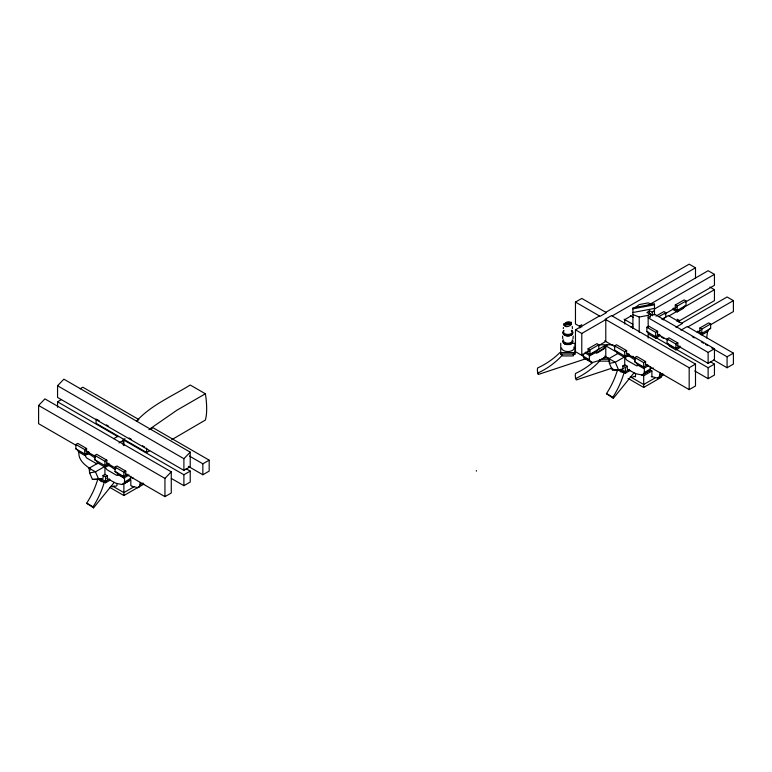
<?xml version="1.0" encoding="UTF-8"?>
<svg xmlns="http://www.w3.org/2000/svg" width="772" height="772" viewBox="0 0 772 772"><rect width="100%" height="100%" fill="white"/><g stroke="black" fill="none" stroke-linecap="round" stroke-linejoin="round"><path stroke-width="1.16" d="M562.576 336.071L562.749 338.869M563.328 328.592L563.415 327.492M663.273 319.955L663.978 318.334L665.802 317.041L665.802 312.67L663.91 311.57L656.046 316.105M573.017 338.869L573.191 336.071M564.12 323.69L564.12 324.722C564.043 328.11 570.518 326.575 571.454 324.124L571.261 322.349L564.12 323.69C563.454 325.398 566.523 321.162 568.028 321.992C569.128 320.824 572.042 323.902 571.261 322.349M571.454 324.124L563.946 325.504M706.66 337.953L707.499 331.999M140.311 482.413L139.423 486.717L137.657 487.663L131.462 486.061M660.118 372.847L659.23 377.151L657.464 378.097L651.269 376.495M106.826 478.399L116.089 483.311L121.995 484.526L123.674 483.745L124.514 482.046L124.514 477.665L119.1 474.539M123.674 483.745L129.995 480.097L130.835 476.208M627.52 369.344L635.896 373.745L641.793 374.96L643.481 374.188L644.321 372.48L644.321 368.109M643.481 374.188L649.802 370.541L650.642 366.642M662.202 374.748L661.382 377.228L643.694 387.438L628.08 378.425M97.687 479.46A54.214 31.295 -60 0 1 86.618 503.286L93.566 507.841L114.159 482.481M617.494 369.894A54.214 31.295 -60 0 1 606.425 393.72L613.364 398.284L633.986 372.886M76.187 445.396L38.6 423.683L38.6 405.454L44.921 398.883L171.268 471.837L171.268 492.99L164.947 496.637L125.267 473.728M57.553 385.759L63.873 379.187L190.221 452.141L190.221 466.722L183.9 470.37L57.553 397.426L57.553 385.759L183.9 458.703L183.9 470.37M164.947 496.637L164.947 478.399L171.268 471.837M183.9 458.703L190.221 452.141M136.49 421.155C151.235 405.001 171.963 396.354 190.221 385.025L205.381 393.778A83.096 47.98 60 0 1 206.645 409.826A51.377 29.664 60 0 1 205.381 420.045L171.712 439.722M136.451 421.377L138.815 419.543L82.826 387.216L80.114 388.779M635.617 307.333L639.226 304.573L648.162 302.885L650.371 303.743L647.766 305.471M652.263 315.719L652.263 312.197L649.426 310.73L646.897 312.66L650.371 313.644L650.371 317.118M632.905 314.571L639.226 317.022L648.162 315.343L650.371 313.644M652.263 312.197L654.473 310.498M149.807 428.991L176.952 410.193L205.381 393.778M57.553 407.278L57.553 401.807L61.162 399.722M88.761 451.63L84.717 453.965L75.868 448.85L75.868 444.479L77.769 443.379L86.609 448.493L86.609 451.408M75.868 444.479L84.717 449.584L86.609 448.493M75.868 448.85L77.702 450.153L78.397 451.774L84.717 455.422L89.456 452.682M113.677 438.699L117.566 436.45M108.977 463.296L104.934 465.632L94.821 459.794L94.821 455.422L96.722 454.322L106.826 460.16L106.826 463.075M123.25 444.942L123.25 439.731L125.054 438.699M119.023 442.906L123.887 440.098L123.887 445.569M94.821 455.422L104.934 461.26L106.826 460.16M104.934 466.365L95.458 471.837L89.61 472.918L89.137 468.189L98.613 462.717L99.25 463.075M109.672 464.358L104.934 467.089L97.349 462.717L96.654 461.096L94.821 459.794M127.93 474.24L123.887 476.575L115.038 471.47L115.038 467.089L116.939 465.998L125.778 471.103L125.778 474.018M103.043 478.399L103.043 475.484L104.934 474.384L107.462 475.841L107.462 478.765M96.085 418.945L96.085 423.326L146.632 452.498L149.662 450.752M103.043 475.484L105.561 476.942L107.462 475.841M109.605 478.978L105.561 481.313L101.431 478.93M99.25 479.132L105.561 482.78L110.299 480.039M115.038 467.089L123.887 472.194L125.778 471.103M115.038 471.47L116.871 472.763L117.566 474.384L123.887 478.032L129.03 475.06M124.514 482.046L130.835 478.399M121.995 484.526L129.995 480.097M133.99 486.785L123.887 492.623L112.77 486.206M140.311 484.604L143.023 483.04M109.73 487.373L123.887 495.537L139.047 486.785M137.657 487.663L143.939 484.112M123.25 439.731L183.9 474.751L190.221 471.103L190.221 482.046L183.9 485.694L171.374 478.457M189.391 456.04L202.853 463.808L209.173 460.16L209.173 471.103L202.853 474.751L188.349 466.375M575.468 302.084L581.779 298.436L606.416 312.66L600.105 316.308L575.468 302.084L575.468 323.97L580.679 326.981M579.888 327.984L579.888 325.794L581.779 324.703M589.084 351.125L581.779 355.342L575.468 351.694L575.468 329.808L599.468 315.951M605.788 312.303L689.174 264.159L695.495 267.807L695.495 278.171M575.468 329.808L581.779 333.456L605.788 319.598L605.788 341.475L598.483 345.702M612.109 315.951L695.495 267.807M649.194 304.747L708.127 270.721L714.447 274.369L714.447 285.312L685.497 302.026M631.062 315.951L624.741 319.598L624.741 323.97M654.473 308.993L714.447 274.369M588.1 351.694L588.1 348.77L596.939 343.665L598.84 344.766L598.84 349.137L597.007 350.43L596.312 352.061L589.991 355.709L584.848 352.736M588.1 348.77L589.991 349.87L598.84 344.766M650.371 316.52L648.162 317.794L708.127 352.418L714.447 348.77L714.447 359.713L708.127 363.361L677.112 345.451M607.689 344.756L605.152 346.223L604.524 345.856L589.991 354.242L585.948 351.907M675.278 307.922L675.278 305.008L684.127 299.903L686.018 300.993L686.018 305.374L677.179 310.479L673.136 308.144M594.778 352.215L589.364 355.342L589.364 359.713L590.377 361.759L592.394 362.56L599.468 360.447L605.788 356.799L605.788 345.856L619.057 353.518M658.921 316.636L665.802 312.67M675.278 305.008L677.179 306.098L686.018 300.993M664.817 313.963L676.195 307.401M628.784 353.73L624.741 356.066L614.628 350.237L614.628 345.856L616.529 344.766L626.632 350.594L626.632 353.518M659.742 334.401L655.698 336.737L646.849 331.632L646.849 327.251L648.75 326.16L657.59 331.265L657.59 334.18M661.874 319.309L665.802 317.041M666.12 316.858L668.33 315.584L682.226 323.603L675.915 327.251M668.957 315.951L679.302 309.977M681.367 308.781L714.447 289.683L714.447 300.626L679.302 320.92M672.441 309.196L677.179 311.936L683.49 308.289L684.195 306.667L686.018 305.374M618.42 353.151L608.944 358.623L609.417 363.351L612.235 369.856L621.711 369.489L623.795 368.292M646.849 327.251L655.698 332.365L657.59 331.265M614.628 345.856L624.741 351.694L626.632 350.594M677.015 321.509L679.071 320.322L679.071 322.513M646.849 331.632L648.683 332.925L649.377 334.546L655.698 338.194L660.436 335.463M681.599 323.246L727.079 296.979L733.4 300.626L733.4 311.57L710.655 324.703M624.741 356.799L615.265 362.271L609.417 363.351M629.479 354.792L624.741 357.523L617.156 353.151L616.461 351.53L614.628 350.237M680.962 330.175L687.283 326.527L733.4 353.151L733.4 364.094L727.079 367.742L713.656 359.984M647.737 364.673L643.694 367.009L634.845 361.904L634.845 357.523L636.746 356.432L645.585 361.537L645.585 364.461M679.958 346.078L675.915 348.413L667.066 343.299L667.066 338.927L668.957 337.827L677.806 342.942L677.806 345.856M687.91 326.894L733.4 300.626M622.84 368.833L622.84 365.918L624.741 364.818L627.269 366.285L627.269 369.199M622.84 365.918L625.368 367.375L627.269 366.285M699.914 330.898L699.914 327.984L708.764 322.879L710.655 323.97L710.655 328.351L701.816 333.456L697.772 331.12M629.412 369.421L625.368 371.757L621.238 369.363M619.057 369.566L625.368 373.214L630.106 370.473M634.845 357.523L643.694 362.637L645.585 361.537M667.066 338.927L675.915 344.032L677.806 342.942M699.914 327.984L701.816 329.075L710.655 323.97M697.222 332.462L700.32 330.667M634.845 361.904L636.678 363.197L637.373 364.818L643.694 368.466L648.837 365.503M667.066 343.299L668.899 344.601L669.594 346.223L675.915 349.87L680.653 347.13M644.321 372.48L650.642 368.833M641.793 374.96L649.802 370.541M641.638 374.584L643.694 375.761L651.906 371.023L651.906 376.861M655.061 377.952L643.694 384.514L630.251 376.755M660.118 375.038L662.83 373.474M657.464 378.097L663.746 374.545M695.495 364.094L611.472 315.584L605.152 319.232L689.174 367.742L695.495 364.094L695.495 385.981L689.174 389.628L645.363 364.326M676.079 349.233L708.127 367.742L714.447 364.094L714.447 375.038L708.127 378.685L694.684 370.917M711.707 347.921L727.079 356.799L733.4 353.151M710.655 328.351L708.831 329.644L708.127 331.265L701.816 334.913L701.816 329.075M148.928 429.657L153.174 427.833L209.173 460.16M630.734 326.961L632.905 326.238M559.98 352.466A78.58 64.163 0 0 1 537.727 367.926A11.619 2.519 71.7 0 0 537.727 373.088L538.402 374.439L585.948 358.719M612.042 368.128L576.308 379.94L575.632 378.589A11.619 2.519 71.7 0 1 575.632 373.436A79.738 65.109 0 0 0 592.278 362.869M632.905 308.858L654.473 304.795M564.12 324.722L571.261 323.381M632.905 312.506L654.473 308.443M572.65 343.308L575.034 343.308L575.034 354.049L573.741 354.599L573.239 355.931L562.518 355.931L562.026 354.599L560.733 354.049L560.733 343.308M612.235 369.856L621.711 369.489M92.428 479.422L101.904 479.055L92.428 479.422L89.61 472.918M598.599 344.785L612.978 344.785M560.733 352.592L575.034 352.592M560.733 354.049L575.034 354.049M603.405 357.793L608.172 357.793M601.021 359.25L609.359 359.25M609.957 361.142L600.423 361.142L599.371 359.414M583.043 353.885L583.043 356.066L584.057 358.112L586.073 358.912M651.906 368.109L652.629 368.36A2.683 1.544 60 0 0 653.479 368.041M709.931 287.078L714.447 289.683M677.179 319.232L679.071 320.322M714.447 348.77L654.473 314.146L652.263 315.43L649.426 313.422M692.243 336.679L694.289 337.866M701.458 342.006L703.514 343.193M705.56 344.37L707.615 345.557M630.425 315.584L633.358 317.273M710.317 361.701L714.447 364.094M657.464 334.112L667.809 340.085M661.382 337.103L663.91 338.561M624.104 319.232L632.905 324.308M653.324 336.1L672.972 347.439M579.888 325.794L581.847 326.932M604.679 340.838L615.11 346.86M626.584 353.489L634.931 358.305M635.337 360.003C631.371 358.526 629.643 354.213 625.368 357.166A2.683 1.544 60 0 0 627.269 360.447L636.109 365.552A2.683 1.544 60 0 0 638.01 364.461M649.85 369.836L651.906 371.023M639.814 365.503L641.619 366.546M604.611 356.114L615.265 362.271L618.546 369.856M583.043 356.066L589.364 359.713M586.981 359.434L592.394 362.56M584.057 358.112L590.377 361.759M186.11 468.729L190.221 471.103M97.118 419.543L99.183 420.73M106.401 424.899L108.466 426.096M129.098 438.004L131.153 439.191M142.502 445.743L144.567 446.93M57.553 401.807L118.203 436.817M38.6 405.454L164.947 478.399M85.586 450.819L94.985 456.242M106.478 462.872L115.868 468.305M95.313 457.892C91.347 456.426 89.62 452.112 85.345 455.055A2.683 1.544 60 0 0 87.246 458.336L96.085 463.441A2.683 1.544 60 0 0 97.841 463.103M115.53 469.559C111.564 468.093 109.836 463.779 105.561 466.722A2.683 1.544 60 0 0 107.462 470.013L116.302 475.118A2.683 1.544 60 0 0 118.203 474.018M79.931 451.929L82.643 453.492M89.986 468.498C84.187 464.773 77.654 459.099 79.034 451.408M561.292 354.068L562.518 354.908A78.58 64.163 0 0 1 537.727 373.088M618.198 369.653L620.997 371.95L624.104 372.48A54.214 31.295 -60 0 1 612.746 397.368L613.364 398.284M98.391 479.219L101.19 481.506L104.297 482.046A54.214 31.295 -60 0 1 92.939 506.934L93.566 507.841M98.739 479.422L95.458 471.837L89.137 468.189L90.083 470.351M572.206 326.392L572.428 328.592M727.079 356.799L727.079 367.742M708.127 352.418L708.127 363.361M708.127 367.742L708.127 378.685M689.174 367.742L689.174 389.628M677.179 306.098L677.179 311.936M675.915 344.032L675.915 349.87M655.698 332.365L655.698 338.194M654.473 314.918L654.473 303.763L632.905 307.825L632.905 328.66M649.426 310.73L649.426 314.339M648.162 315.343L648.162 327.309M648.162 332.095L648.162 338.078M643.694 362.637L643.694 368.466M643.694 375.761L643.694 387.438M639.226 317.022L639.226 332.307M635.481 373.358L635.481 376.861L633.899 376.311A3.156 1.824 -60 0 1 631.062 376.495M625.368 367.375L625.368 373.214M624.741 351.694L624.741 365.098M589.991 349.87L589.991 355.709M581.779 333.456L581.779 355.342M538.402 372.374L538.402 374.439M476.372 470.611L476.372 471.132M202.853 463.808L202.853 474.751M183.9 474.751L183.9 485.694M146.632 448.127L146.632 452.498M130.835 485.694L130.835 479.856L123.887 483.87L123.887 495.537M123.887 472.194L123.887 478.032M116.939 483.359L116.939 485.694A5.636 3.252 -60 0 1 114.092 485.877A3.156 1.824 -60 0 1 111.255 486.061M105.561 476.942L105.561 482.78M104.934 461.26L104.934 474.664M84.717 449.584L84.717 455.422M571.357 330.262A4.912 2.837 0 0 1 571.647 334.083A4.912 2.837 0 0 1 565.065 334.585A4.912 2.837 0 0 1 563.628 330.841M572.197 339.989A4.468 2.577 0 0 1 567.883 343.231A4.468 2.577 0 0 1 563.57 339.989M572.631 341.012A4.912 2.837 0 0 1 567.883 344.582A4.912 2.837 0 0 1 563.135 341.012M571.753 330.609A4.468 2.577 0 0 1 567.883 334.479A4.468 2.577 0 0 1 564.014 330.609M573.924 347.014A6.253 3.609 0 0 1 568.703 351.53A6.253 3.609 0 0 1 561.63 347.95M572.631 332.259A4.912 2.837 0 0 1 567.883 335.83A4.912 2.837 0 0 1 563.135 332.259M571.357 330.985A4.912 2.837 0 0 1 572.139 331.574M572.197 334.025A4.468 2.577 0 0 1 567.883 335.936A4.468 2.577 0 0 1 563.57 334.025M572.351 342.112A4.468 2.577 0 0 1 569.041 344.601M566.725 344.601A4.468 2.577 0 0 1 563.415 342.112M572.631 340.278A4.912 2.837 0 0 1 567.883 343.858A4.912 2.837 0 0 1 563.135 340.278M86.618 503.286A11.619 2.528 39.1 0 1 92.939 506.934M133.151 477.907A2.683 1.544 60 0 1 132.099 477.665M573.239 354.908A4.69 3.831 0 0 1 573.384 354.068M574.638 352.264A4.69 3.831 0 0 1 575.034 351.984M617.889 370.656A5.636 4.603 0 0 1 616.066 369.595A3.156 2.577 0 0 1 613.161 369.286M612.698 368.958A3.156 2.577 0 0 1 612.321 368.572M600.423 360.109A79.738 65.109 0 0 1 575.632 378.589M700.551 334.189A2.683 1.544 -60 0 1 700.513 334.633M595.675 351.694A2.683 1.544 -60 0 0 597.576 352.785L603.984 348.915A2.683 1.544 -60 0 0 605.152 346.223M604.524 345.856A2.683 1.544 -60 0 1 603.357 348.558L596.939 352.418A2.683 1.544 -60 0 1 595.598 352.553M633.58 356.799A2.683 1.544 60 0 1 632.857 356.21M606.425 393.72A11.619 2.528 39.1 0 1 612.746 397.368"/></g></svg>
